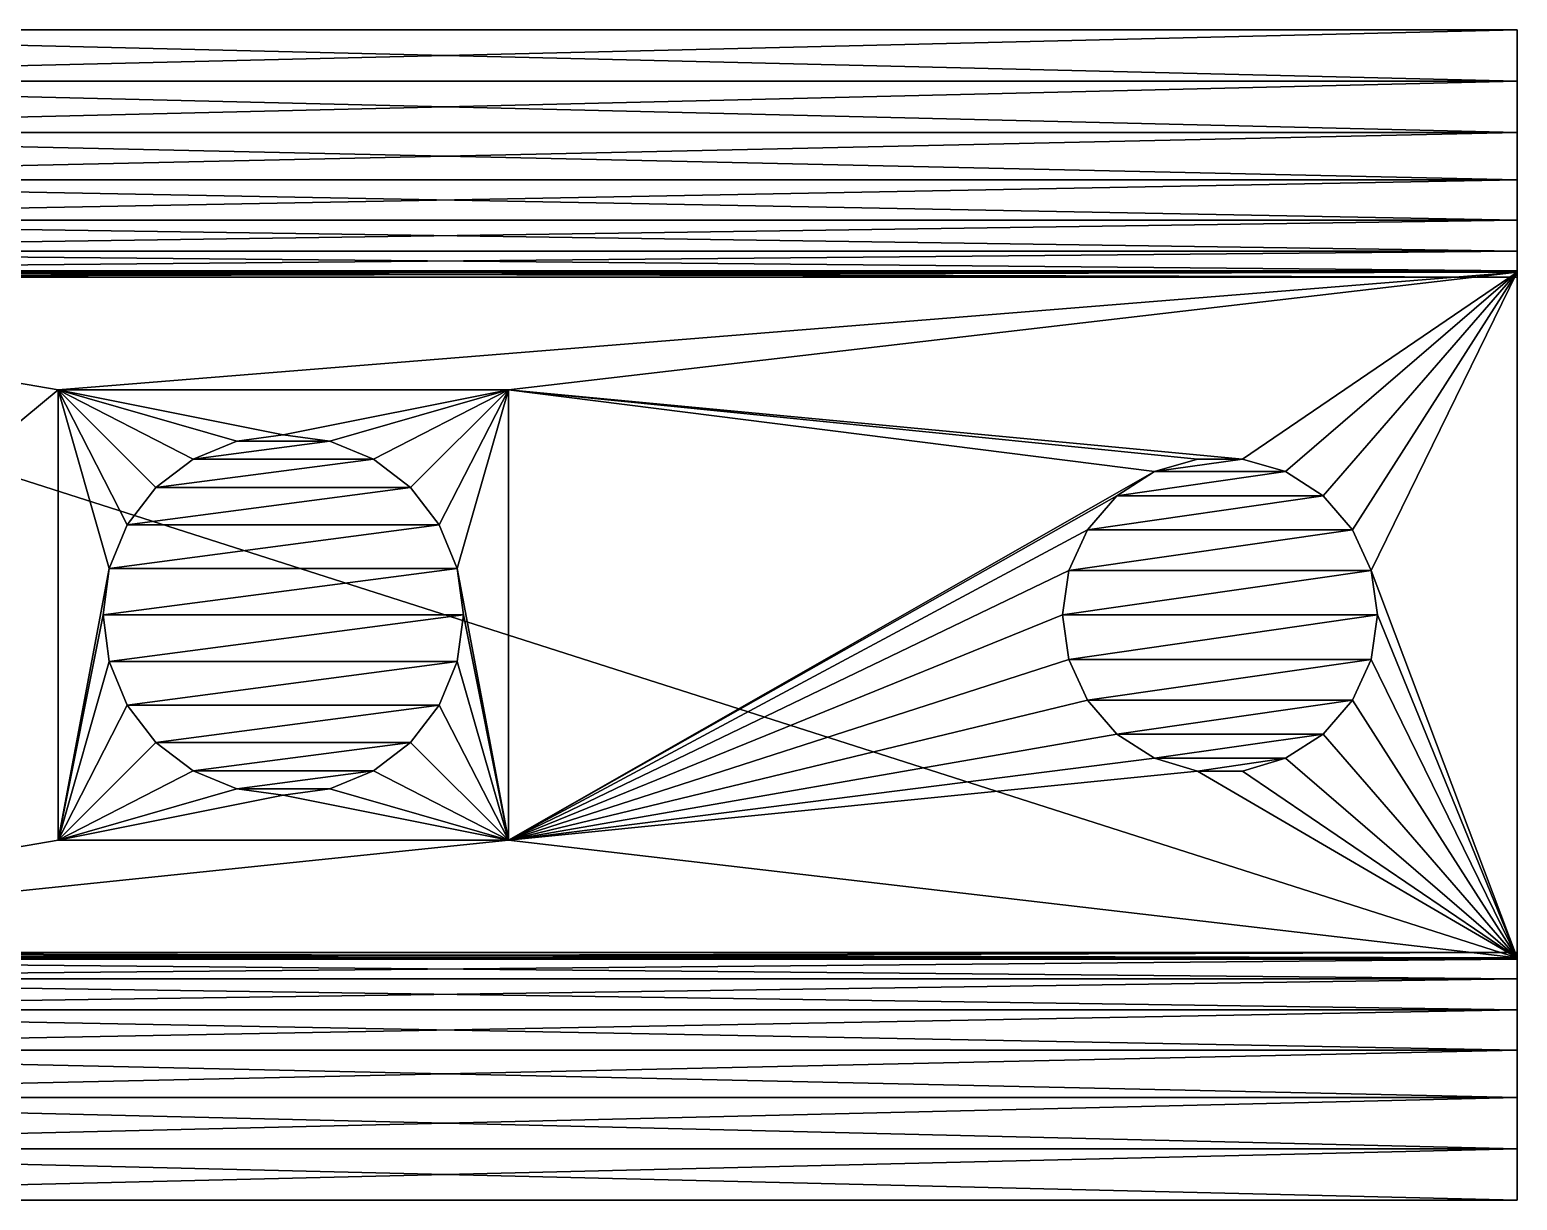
# Model space of a CAD drawing. Extents: x -237 to 78, y -138 to -8.
# Drawn here: x -87.5 to 77.6, y -138 to -8 of the extents above; entities that cross this region are included whole.
import ezdxf

# ---------------------------------------------------------------- set-up
doc = ezdxf.new("R2010")
doc.units = 0
doc.layers.get('0').update_dxf_attribs({"color": 214, "linetype": 'CONTINUOUS'})

msp = doc.modelspace()

# ---------------------------------------------------------------- meshes
at = {"color": 76}
mesh = msp.add_polyface(dxfattribs=at)
corners = [(-172.39, -7.95, 357.87), (-160.39, -7.95, 357.87), (-172.39, -7.95, 240.71), (-160.39, -7.95, 357.87), (-160.39, -7.95, 337.35), (-172.39, -7.95, 240.71), (-160.39, -7.95, 261.23), (-160.39, -7.95, 240.71), (-172.39, -7.95, 240.71), (-160.39, -7.95, 261.23), (-172.39, -7.95, 240.71), (-160.39, -7.95, 337.35), (-160.39, -7.95, 261.23), (-160.39, -7.95, 337.35), (77.61, -7.95, 337.35), (-160.39, -7.95, 261.23), (77.61, -7.95, 337.35), (77.61, -7.95, 261.23)]
mesh.append_faces([[corners[k] for k in face] for face in [(0, 1, 2, 0), (3, 4, 5, 3), (6, 7, 8, 6), (9, 10, 11, 9), (12, 13, 14, 12), (15, 16, 17, 15)]], dxfattribs={"vtx3": -1, "color": 76})
mesh = msp.add_polyface(dxfattribs=at)
corners = [(-160.39, -29.12, 254.94), (77.61, -32.56, 250.33), (-160.39, -32.56, 250.33), (77.61, -32.56, 250.33), (77.61, -34.72, 244.99), (-160.39, -32.56, 250.33), (-160.39, -32.56, 250.33), (77.61, -34.72, 244.99), (-160.39, -34.72, 244.99), (77.61, -34.72, 244.99), (77.61, -35.45, 239.29), (-160.39, -34.72, 244.99), (-160.39, -34.72, 244.99), (77.61, -35.45, 239.29), (-160.39, -35.45, 239.29), (77.61, -32.56, 250.33), (-160.39, -29.12, 254.94), (77.61, -29.12, 254.94), (-160.39, -29.12, 254.94), (-160.39, -24.62, 258.53), (77.61, -29.12, 254.94), (77.61, -29.12, 254.94), (-160.39, -24.62, 258.53), (77.61, -24.62, 258.53), (-160.39, -24.62, 258.53), (-160.39, -19.36, 260.86), (77.61, -24.62, 258.53), (77.61, -24.62, 258.53), (-160.39, -19.36, 260.86), (77.61, -19.36, 260.86), (-160.39, -19.36, 260.86), (-160.39, -13.68, 261.78), (77.61, -19.36, 260.86), (77.61, -19.36, 260.86), (-160.39, -13.68, 261.78), (77.61, -13.68, 261.78), (-160.39, -13.68, 261.78), (-160.39, -7.95, 261.23), (77.61, -13.68, 261.78), (77.61, -13.68, 261.78), (-160.39, -7.95, 261.23), (77.61, -7.95, 261.23)]
mesh.append_faces([[corners[k] for k in face] for face in [(0, 1, 2, 0), (3, 4, 5, 3), (6, 7, 8, 6), (9, 10, 11, 9), (12, 13, 14, 12), (15, 16, 17, 15), (18, 19, 20, 18), (21, 22, 23, 21), (24, 25, 26, 24), (27, 28, 29, 27), (30, 31, 32, 30), (33, 34, 35, 33), (36, 37, 38, 36), (39, 40, 41, 39)]], dxfattribs={"vtx3": -1, "color": 76})
at = {"color": 231}
mesh = msp.add_polyface(dxfattribs=at)
corners = [(-160.39, -24.62, 340.05), (77.61, -19.36, 337.72), (-160.39, -19.36, 337.72), (77.61, -19.36, 337.72), (77.61, -13.68, 336.8), (-160.39, -19.36, 337.72), (-160.39, -19.36, 337.72), (77.61, -13.68, 336.8), (-160.39, -13.68, 336.8), (77.61, -13.68, 336.8), (77.61, -7.95, 337.35), (-160.39, -13.68, 336.8), (-160.39, -13.68, 336.8), (77.61, -7.95, 337.35), (-160.39, -7.95, 337.35), (77.61, -19.36, 337.72), (-160.39, -24.62, 340.05), (77.61, -24.62, 340.05), (-160.39, -24.62, 340.05), (-160.39, -29.12, 343.64), (77.61, -24.62, 340.05), (77.61, -24.62, 340.05), (-160.39, -29.12, 343.64), (77.61, -29.12, 343.64), (-160.39, -29.12, 343.64), (-160.39, -32.56, 348.25), (77.61, -29.12, 343.64), (77.61, -29.12, 343.64), (-160.39, -32.56, 348.25), (77.61, -32.56, 348.25), (-160.39, -32.56, 348.25), (-160.39, -34.72, 353.58), (77.61, -32.56, 348.25), (77.61, -32.56, 348.25), (-160.39, -34.72, 353.58), (77.61, -34.72, 353.58), (-160.39, -34.72, 353.58), (-160.39, -35.45, 359.29), (77.61, -34.72, 353.58), (77.61, -34.72, 353.58), (-160.39, -35.45, 359.29), (77.61, -35.45, 359.29)]
mesh.append_faces([[corners[k] for k in face] for face in [(0, 1, 2, 0), (3, 4, 5, 3), (6, 7, 8, 6), (9, 10, 11, 9), (12, 13, 14, 12), (15, 16, 17, 15), (18, 19, 20, 18), (21, 22, 23, 21), (24, 25, 26, 24), (27, 28, 29, 27), (30, 31, 32, 30), (33, 34, 35, 33), (36, 37, 38, 36), (39, 40, 41, 39)]], dxfattribs={"vtx3": -1, "color": 231})
mesh = msp.add_polyface(dxfattribs=at)
corners = [(77.61, -132.23, 261.78), (77.61, -137.95, 337.35), (77.61, -137.95, 261.23), (77.61, -137.95, 337.35), (77.61, -132.23, 261.78), (77.61, -132.23, 336.8), (77.61, -132.23, 261.78), (77.61, -13.68, 261.78), (77.61, -132.23, 336.8), (77.61, -132.23, 336.8), (77.61, -13.68, 261.78), (77.61, -13.68, 336.8), (77.61, -13.68, 261.78), (77.61, -7.95, 261.23), (77.61, -13.68, 336.8), (77.61, -13.68, 336.8), (77.61, -7.95, 261.23), (77.61, -7.95, 337.35), (77.61, -32.56, 250.33), (77.61, -111.19, 244.99), (77.61, -34.72, 244.99), (77.61, -111.19, 244.99), (77.61, -110.45, 239.29), (77.61, -34.72, 244.99), (77.61, -34.72, 244.99), (77.61, -110.45, 239.29), (77.61, -35.45, 239.29), (77.61, -110.45, 239.29), (77.61, -111.02, 234.29), (77.61, -35.45, 239.29), (77.61, -35.45, 239.29), (77.61, -111.02, 234.29), (77.61, -34.89, 234.29), (77.61, -111.19, 244.99), (77.61, -32.56, 250.33), (77.61, -113.35, 250.33), (77.61, -32.56, 250.33), (77.61, -29.12, 254.94), (77.61, -113.35, 250.33), (77.61, -113.35, 250.33), (77.61, -29.12, 254.94), (77.61, -116.79, 254.94), (77.61, -29.12, 254.94), (77.61, -24.62, 258.53), (77.61, -116.79, 254.94), (77.61, -116.79, 254.94), (77.61, -24.62, 258.53), (77.61, -121.29, 258.53), (77.61, -24.62, 258.53), (77.61, -19.36, 260.86), (77.61, -121.29, 258.53), (77.61, -121.29, 258.53), (77.61, -19.36, 260.86), (77.61, -126.55, 260.86), (77.61, -19.36, 260.86), (77.61, -13.68, 261.78), (77.61, -126.55, 260.86), (77.61, -126.55, 260.86), (77.61, -13.68, 261.78), (77.61, -132.23, 261.78), (77.61, -29.12, 343.64), (77.61, -121.29, 340.05), (77.61, -24.62, 340.05), (77.61, -121.29, 340.05), (77.61, -126.55, 337.72), (77.61, -24.62, 340.05), (77.61, -24.62, 340.05), (77.61, -126.55, 337.72), (77.61, -19.36, 337.72), (77.61, -126.55, 337.72), (77.61, -132.23, 336.8), (77.61, -19.36, 337.72), (77.61, -19.36, 337.72), (77.61, -132.23, 336.8), (77.61, -13.68, 336.8), (77.61, -121.29, 340.05), (77.61, -29.12, 343.64), (77.61, -116.79, 343.64), (77.61, -29.12, 343.64), (77.61, -32.56, 348.25), (77.61, -116.79, 343.64), (77.61, -116.79, 343.64), (77.61, -32.56, 348.25), (77.61, -113.35, 348.25), (77.61, -32.56, 348.25), (77.61, -34.72, 353.58), (77.61, -113.35, 348.25), (77.61, -113.35, 348.25), (77.61, -34.72, 353.58), (77.61, -111.19, 353.58), (77.61, -34.72, 353.58), (77.61, -35.45, 359.29), (77.61, -111.19, 353.58), (77.61, -111.19, 353.58), (77.61, -35.45, 359.29), (77.61, -110.45, 359.29), (77.61, -35.45, 359.29), (77.61, -34.89, 364.29), (77.61, -110.45, 359.29), (77.61, -110.45, 359.29), (77.61, -34.89, 364.29), (77.61, -111.02, 364.29)]
mesh.append_faces([[corners[k] for k in face] for face in [(0, 1, 2, 0), (3, 4, 5, 3), (6, 7, 8, 6), (9, 10, 11, 9), (12, 13, 14, 12), (15, 16, 17, 15), (18, 19, 20, 18), (21, 22, 23, 21), (24, 25, 26, 24), (27, 28, 29, 27), (30, 31, 32, 30), (33, 34, 35, 33), (36, 37, 38, 36), (39, 40, 41, 39), (42, 43, 44, 42), (45, 46, 47, 45), (48, 49, 50, 48), (51, 52, 53, 51), (54, 55, 56, 54), (57, 58, 59, 57), (60, 61, 62, 60), (63, 64, 65, 63), (66, 67, 68, 66), (69, 70, 71, 69), (72, 73, 74, 72), (75, 76, 77, 75), (78, 79, 80, 78), (81, 82, 83, 81), (84, 85, 86, 84), (87, 88, 89, 87), (90, 91, 92, 90), (93, 94, 95, 93), (96, 97, 98, 96), (99, 100, 101, 99)]], dxfattribs={"vtx3": -1, "color": 231})
at = {"color": 76}
mesh = msp.add_polyface(dxfattribs=at)
corners = [(-172.39, -131.53, 364.29), (-160.39, -131.53, 364.29), (-172.39, -14.38, 364.29), (-160.39, -131.53, 364.29), (-160.39, -111.02, 364.29), (-172.39, -14.38, 364.29), (-160.39, -34.89, 364.29), (-160.39, -14.38, 364.29), (-172.39, -14.38, 364.29), (-160.39, -34.89, 364.29), (-172.39, -14.38, 364.29), (-160.39, -111.02, 364.29), (-160.39, -34.89, 364.29), (-160.39, -111.02, 364.29), (77.61, -111.02, 364.29), (-160.39, -34.89, 364.29), (77.61, -111.02, 364.29), (77.61, -34.89, 364.29)]
mesh.append_faces([[corners[k] for k in face] for face in [(0, 1, 2, 0), (3, 4, 5, 3), (6, 7, 8, 6), (9, 10, 11, 9), (12, 13, 14, 12), (15, 16, 17, 15)]], dxfattribs={"vtx3": -1, "color": 76})
at = {"color": 191}
mesh = msp.add_polyface(dxfattribs=at)
corners = [(-34.39, -47.95, 234.29), (-84.39, -47.95, 234.29), (77.61, -34.89, 234.29), (-34.39, -47.95, 234.29), (77.61, -34.89, 234.29), (47.1, -55.63, 234.29), (-34.39, -47.95, 234.29), (47.1, -55.63, 234.29), (42.12, -55.63, 234.29), (-34.39, -47.95, 234.29), (42.12, -55.63, 234.29), (37.34, -57.03, 234.29), (-34.39, -47.95, 234.29), (37.34, -57.03, 234.29), (-34.39, -97.95, 234.29), (-160.39, -111.02, 234.29), (-160.39, -34.89, 234.29), (-84.39, -47.95, 234.29), (-160.39, -111.02, 234.29), (-84.39, -47.95, 234.29), (-84.39, -97.95, 234.29), (-160.39, -111.02, 234.29), (-84.39, -97.95, 234.29), (-34.39, -97.95, 234.29), (-160.39, -111.02, 234.29), (-34.39, -97.95, 234.29), (77.61, -111.02, 234.29), (77.61, -34.89, 234.29), (77.61, -111.02, 234.29), (61.4, -68.02, 234.29), (77.61, -34.89, 234.29), (61.4, -68.02, 234.29), (59.33, -63.49, 234.29), (77.61, -34.89, 234.29), (59.33, -63.49, 234.29), (56.07, -59.73, 234.29), (77.61, -34.89, 234.29), (56.07, -59.73, 234.29), (51.88, -57.03, 234.29), (77.61, -34.89, 234.29), (51.88, -57.03, 234.29), (47.1, -55.63, 234.29), (-172.39, -14.38, 234.29), (-160.39, -14.38, 234.29), (-160.39, -34.89, 234.29), (-172.39, -14.38, 234.29), (-160.39, -34.89, 234.29), (-160.39, -111.02, 234.29), (-172.39, -14.38, 234.29), (-160.39, -111.02, 234.29), (-160.39, -131.53, 234.29), (-172.39, -14.38, 234.29), (-160.39, -131.53, 234.29), (-172.39, -131.53, 234.29), (77.61, -111.02, 234.29), (-34.39, -97.95, 234.29), (42.12, -90.28, 234.29), (77.61, -111.02, 234.29), (42.12, -90.28, 234.29), (47.1, -90.28, 234.29), (77.61, -111.02, 234.29), (47.1, -90.28, 234.29), (51.88, -88.87, 234.29), (77.61, -111.02, 234.29), (51.88, -88.87, 234.29), (56.07, -86.18, 234.29), (77.61, -111.02, 234.29), (56.07, -86.18, 234.29), (59.33, -82.41, 234.29), (77.61, -111.02, 234.29), (59.33, -82.41, 234.29), (61.4, -77.88, 234.29), (77.61, -111.02, 234.29), (61.4, -77.88, 234.29), (62.11, -72.95, 234.29), (77.61, -111.02, 234.29), (62.11, -72.95, 234.29), (61.4, -68.02, 234.29), (-34.39, -97.95, 234.29), (37.34, -57.03, 234.29), (33.15, -59.73, 234.29), (-34.39, -97.95, 234.29), (33.15, -59.73, 234.29), (29.89, -63.49, 234.29), (-34.39, -97.95, 234.29), (29.89, -63.49, 234.29), (27.82, -68.02, 234.29), (-34.39, -97.95, 234.29), (27.82, -68.02, 234.29), (27.11, -72.95, 234.29), (-34.39, -97.95, 234.29), (27.11, -72.95, 234.29), (27.82, -77.88, 234.29), (-34.39, -97.95, 234.29), (27.82, -77.88, 234.29), (29.89, -82.41, 234.29), (-34.39, -97.95, 234.29), (29.89, -82.41, 234.29), (33.15, -86.18, 234.29), (-34.39, -97.95, 234.29), (33.15, -86.18, 234.29), (37.34, -88.87, 234.29), (-34.39, -97.95, 234.29), (37.34, -88.87, 234.29), (42.12, -90.28, 234.29), (77.61, -34.89, 234.29), (-84.39, -47.95, 234.29), (-160.39, -34.89, 234.29)]
mesh.append_faces([[corners[k] for k in face] for face in [(0, 1, 2, 0), (3, 4, 5, 3), (6, 7, 8, 6), (9, 10, 11, 9), (12, 13, 14, 12), (15, 16, 17, 15), (18, 19, 20, 18), (21, 22, 23, 21), (24, 25, 26, 24), (27, 28, 29, 27), (30, 31, 32, 30), (33, 34, 35, 33), (36, 37, 38, 36), (39, 40, 41, 39), (42, 43, 44, 42), (45, 46, 47, 45), (48, 49, 50, 48), (51, 52, 53, 51), (54, 55, 56, 54), (57, 58, 59, 57), (60, 61, 62, 60), (63, 64, 65, 63), (66, 67, 68, 66), (69, 70, 71, 69), (72, 73, 74, 72), (75, 76, 77, 75), (78, 79, 80, 78), (81, 82, 83, 81), (84, 85, 86, 84), (87, 88, 89, 87), (90, 91, 92, 90), (93, 94, 95, 93), (96, 97, 98, 96), (99, 100, 101, 99), (102, 103, 104, 102), (105, 106, 107, 105)]], dxfattribs={"vtx3": -1, "color": 191})
at = {"color": 231}
mesh = msp.add_polyface(dxfattribs=at)
corners = [(77.61, -35.45, 239.29), (77.61, -34.89, 234.29), (-160.39, -35.45, 239.29), (77.61, -34.89, 234.29), (-160.39, -34.89, 234.29), (-160.39, -35.45, 239.29)]
mesh.append_faces([[corners[k] for k in face] for face in [(0, 1, 2, 0), (3, 4, 5, 3)]], dxfattribs={"vtx3": -1, "color": 231})
mesh = msp.add_polyface(dxfattribs=at)
corners = [(77.61, -34.89, 364.29), (77.61, -35.45, 359.29), (-160.39, -34.89, 364.29), (77.61, -35.45, 359.29), (-160.39, -35.45, 359.29), (-160.39, -34.89, 364.29)]
mesh.append_faces([[corners[k] for k in face] for face in [(0, 1, 2, 0), (3, 4, 5, 3)]], dxfattribs={"vtx3": -1, "color": 231})
at = {"color": 76}
mesh = msp.add_polyface(dxfattribs=at)
corners = [(-34.39, -47.95, 234.29), (-34.39, -47.95, 209.29), (-84.39, -47.95, 234.29), (-34.39, -47.95, 209.29), (-84.39, -47.95, 209.29), (-84.39, -47.95, 234.29)]
mesh.append_faces([[corners[k] for k in face] for face in [(0, 1, 2, 0), (3, 4, 5, 3)]], dxfattribs={"vtx3": -1, "color": 76})
at = {"color": 36}
mesh = msp.add_polyface(dxfattribs=at)
corners = [(-84.39, -47.95, 209.29), (-34.39, -47.95, 209.29), (-59.39, -52.95, 209.29), (-84.39, -47.95, 209.29), (-59.39, -52.95, 209.29), (-64.56, -53.63, 209.29), (-84.39, -47.95, 209.29), (-64.56, -53.63, 209.29), (-69.39, -55.63, 209.29), (-84.39, -47.95, 209.29), (-69.39, -55.63, 209.29), (-73.53, -58.81, 209.29), (-84.39, -47.95, 209.29), (-73.53, -58.81, 209.29), (-76.71, -62.95, 209.29), (-84.39, -47.95, 209.29), (-76.71, -62.95, 209.29), (-78.71, -67.78, 209.29), (-84.39, -47.95, 209.29), (-78.71, -67.78, 209.29), (-84.39, -97.95, 209.29), (-84.39, -97.95, 209.29), (-78.71, -67.78, 209.29), (-79.39, -72.95, 209.29), (-84.39, -97.95, 209.29), (-79.39, -72.95, 209.29), (-78.71, -78.13, 209.29), (-84.39, -97.95, 209.29), (-78.71, -78.13, 209.29), (-76.71, -82.95, 209.29), (-84.39, -97.95, 209.29), (-76.71, -82.95, 209.29), (-73.53, -87.1, 209.29), (-84.39, -97.95, 209.29), (-73.53, -87.1, 209.29), (-69.39, -90.27, 209.29), (-84.39, -97.95, 209.29), (-69.39, -90.27, 209.29), (-64.56, -92.27, 209.29), (-84.39, -97.95, 209.29), (-64.56, -92.27, 209.29), (-59.39, -92.95, 209.29), (-84.39, -97.95, 209.29), (-59.39, -92.95, 209.29), (-34.39, -97.95, 209.29), (-34.39, -97.95, 209.29), (-59.39, -92.95, 209.29), (-54.21, -92.27, 209.29), (-34.39, -97.95, 209.29), (-54.21, -92.27, 209.29), (-49.39, -90.27, 209.29), (-34.39, -97.95, 209.29), (-49.39, -90.27, 209.29), (-45.25, -87.1, 209.29), (-34.39, -97.95, 209.29), (-45.25, -87.1, 209.29), (-42.07, -82.95, 209.29), (-34.39, -97.95, 209.29), (-42.07, -82.95, 209.29), (-40.07, -78.13, 209.29), (-34.39, -97.95, 209.29), (-40.07, -78.13, 209.29), (-39.39, -72.95, 209.29), (-34.39, -97.95, 209.29), (-39.39, -72.95, 209.29), (-40.07, -67.78, 209.29), (-34.39, -47.95, 209.29), (-34.39, -97.95, 209.29), (-40.07, -67.78, 209.29), (-34.39, -47.95, 209.29), (-40.07, -67.78, 209.29), (-42.07, -62.95, 209.29), (-34.39, -47.95, 209.29), (-42.07, -62.95, 209.29), (-45.25, -58.81, 209.29), (-34.39, -47.95, 209.29), (-45.25, -58.81, 209.29), (-49.39, -55.63, 209.29), (-34.39, -47.95, 209.29), (-49.39, -55.63, 209.29), (-54.21, -53.63, 209.29), (-34.39, -47.95, 209.29), (-54.21, -53.63, 209.29), (-59.39, -52.95, 209.29)]
mesh.append_faces([[corners[k] for k in face] for face in [(0, 1, 2, 0), (3, 4, 5, 3), (6, 7, 8, 6), (9, 10, 11, 9), (12, 13, 14, 12), (15, 16, 17, 15), (18, 19, 20, 18), (21, 22, 23, 21), (24, 25, 26, 24), (27, 28, 29, 27), (30, 31, 32, 30), (33, 34, 35, 33), (36, 37, 38, 36), (39, 40, 41, 39), (42, 43, 44, 42), (45, 46, 47, 45), (48, 49, 50, 48), (51, 52, 53, 51), (54, 55, 56, 54), (57, 58, 59, 57), (60, 61, 62, 60), (63, 64, 65, 63), (66, 67, 68, 66), (69, 70, 71, 69), (72, 73, 74, 72), (75, 76, 77, 75), (78, 79, 80, 78), (81, 82, 83, 81)]], dxfattribs={"vtx3": -1, "color": 36})
mesh = msp.add_polyface(dxfattribs=at)
corners = [(-84.39, -47.95, 234.29), (-84.39, -47.95, 209.29), (-84.39, -97.95, 234.29), (-84.39, -47.95, 209.29), (-84.39, -97.95, 209.29), (-84.39, -97.95, 234.29)]
mesh.append_faces([[corners[k] for k in face] for face in [(0, 1, 2, 0), (3, 4, 5, 3)]], dxfattribs={"vtx3": -1, "color": 36})
at = {"color": 231}
mesh = msp.add_polyface(dxfattribs=at)
corners = [(-34.39, -97.95, 234.29), (-34.39, -97.95, 209.29), (-34.39, -47.95, 234.29), (-34.39, -97.95, 209.29), (-34.39, -47.95, 209.29), (-34.39, -47.95, 234.29)]
mesh.append_faces([[corners[k] for k in face] for face in [(0, 1, 2, 0), (3, 4, 5, 3)]], dxfattribs={"vtx3": -1, "color": 231})
at = {"color": 76}
mesh = msp.add_polyface(dxfattribs=at)
corners = [(-64.56, -53.63, 193.29), (-54.21, -53.63, 193.29), (-69.39, -55.63, 193.29), (-54.21, -53.63, 193.29), (-49.39, -55.63, 193.29), (-69.39, -55.63, 193.29), (-69.39, -55.63, 193.29), (-49.39, -55.63, 193.29), (-73.53, -58.81, 193.29), (-49.39, -55.63, 193.29), (-45.25, -58.81, 193.29), (-73.53, -58.81, 193.29), (-73.53, -58.81, 193.29), (-45.25, -58.81, 193.29), (-76.71, -62.95, 193.29), (-45.25, -58.81, 193.29), (-42.07, -62.95, 193.29), (-76.71, -62.95, 193.29), (-76.71, -62.95, 193.29), (-42.07, -62.95, 193.29), (-78.71, -67.78, 193.29), (-42.07, -62.95, 193.29), (-40.07, -67.78, 193.29), (-78.71, -67.78, 193.29), (-78.71, -67.78, 193.29), (-40.07, -67.78, 193.29), (-79.39, -72.95, 193.29), (-40.07, -67.78, 193.29), (-39.39, -72.95, 193.29), (-79.39, -72.95, 193.29), (-79.39, -72.95, 193.29), (-39.39, -72.95, 193.29), (-78.71, -78.13, 193.29), (-39.39, -72.95, 193.29), (-40.07, -78.13, 193.29), (-78.71, -78.13, 193.29), (-78.71, -78.13, 193.29), (-40.07, -78.13, 193.29), (-76.71, -82.95, 193.29), (-40.07, -78.13, 193.29), (-42.07, -82.95, 193.29), (-76.71, -82.95, 193.29), (-76.71, -82.95, 193.29), (-42.07, -82.95, 193.29), (-73.53, -87.1, 193.29), (-42.07, -82.95, 193.29), (-45.25, -87.1, 193.29), (-73.53, -87.1, 193.29), (-73.53, -87.1, 193.29), (-45.25, -87.1, 193.29), (-69.39, -90.27, 193.29), (-45.25, -87.1, 193.29), (-49.39, -90.27, 193.29), (-69.39, -90.27, 193.29), (-69.39, -90.27, 193.29), (-49.39, -90.27, 193.29), (-64.56, -92.27, 193.29), (-49.39, -90.27, 193.29), (-54.21, -92.27, 193.29), (-64.56, -92.27, 193.29), (-64.56, -92.27, 193.29), (-54.21, -92.27, 193.29), (-59.39, -92.95, 193.29), (-54.21, -53.63, 193.29), (-64.56, -53.63, 193.29), (-59.39, -52.95, 193.29)]
mesh.append_faces([[corners[k] for k in face] for face in [(0, 1, 2, 0), (3, 4, 5, 3), (6, 7, 8, 6), (9, 10, 11, 9), (12, 13, 14, 12), (15, 16, 17, 15), (18, 19, 20, 18), (21, 22, 23, 21), (24, 25, 26, 24), (27, 28, 29, 27), (30, 31, 32, 30), (33, 34, 35, 33), (36, 37, 38, 36), (39, 40, 41, 39), (42, 43, 44, 42), (45, 46, 47, 45), (48, 49, 50, 48), (51, 52, 53, 51), (54, 55, 56, 54), (57, 58, 59, 57), (60, 61, 62, 60), (63, 64, 65, 63)]], dxfattribs={"vtx3": -1, "color": 76})
mesh = msp.add_polyface(dxfattribs=at)
corners = [(-79.39, -72.95, 193.29), (-79.39, -72.95, 209.29), (-78.71, -67.78, 193.29), (-79.39, -72.95, 209.29), (-78.71, -67.78, 209.29), (-78.71, -67.78, 193.29), (-78.71, -67.78, 193.29), (-78.71, -67.78, 209.29), (-76.71, -62.95, 193.29), (-78.71, -67.78, 209.29), (-76.71, -62.95, 209.29), (-76.71, -62.95, 193.29), (-76.71, -62.95, 193.29), (-76.71, -62.95, 209.29), (-73.53, -58.81, 193.29), (-76.71, -62.95, 209.29), (-73.53, -58.81, 209.29), (-73.53, -58.81, 193.29), (-73.53, -58.81, 193.29), (-73.53, -58.81, 209.29), (-69.39, -55.63, 193.29), (-73.53, -58.81, 209.29), (-69.39, -55.63, 209.29), (-69.39, -55.63, 193.29), (-69.39, -55.63, 193.29), (-69.39, -55.63, 209.29), (-64.56, -53.63, 193.29), (-69.39, -55.63, 209.29), (-64.56, -53.63, 209.29), (-64.56, -53.63, 193.29), (-64.56, -53.63, 193.29), (-64.56, -53.63, 209.29), (-59.39, -52.95, 193.29), (-64.56, -53.63, 209.29), (-59.39, -52.95, 209.29), (-59.39, -52.95, 193.29), (-59.39, -52.95, 193.29), (-59.39, -52.95, 209.29), (-54.21, -53.63, 193.29), (-59.39, -52.95, 209.29), (-54.21, -53.63, 209.29), (-54.21, -53.63, 193.29), (-54.21, -53.63, 193.29), (-54.21, -53.63, 209.29), (-49.39, -55.63, 193.29), (-54.21, -53.63, 209.29), (-49.39, -55.63, 209.29), (-49.39, -55.63, 193.29), (-49.39, -55.63, 193.29), (-49.39, -55.63, 209.29), (-45.25, -58.81, 193.29), (-49.39, -55.63, 209.29), (-45.25, -58.81, 209.29), (-45.25, -58.81, 193.29), (-45.25, -58.81, 193.29), (-45.25, -58.81, 209.29), (-42.07, -62.95, 193.29), (-45.25, -58.81, 209.29), (-42.07, -62.95, 209.29), (-42.07, -62.95, 193.29), (-42.07, -62.95, 193.29), (-42.07, -62.95, 209.29), (-40.07, -67.78, 193.29), (-42.07, -62.95, 209.29), (-40.07, -67.78, 209.29), (-40.07, -67.78, 193.29), (-40.07, -67.78, 193.29), (-40.07, -67.78, 209.29), (-39.39, -72.95, 193.29), (-40.07, -67.78, 209.29), (-39.39, -72.95, 209.29), (-39.39, -72.95, 193.29)]
mesh.append_faces([[corners[k] for k in face] for face in [(0, 1, 2, 0), (3, 4, 5, 3), (6, 7, 8, 6), (9, 10, 11, 9), (12, 13, 14, 12), (15, 16, 17, 15), (18, 19, 20, 18), (21, 22, 23, 21), (24, 25, 26, 24), (27, 28, 29, 27), (30, 31, 32, 30), (33, 34, 35, 33), (36, 37, 38, 36), (39, 40, 41, 39), (42, 43, 44, 42), (45, 46, 47, 45), (48, 49, 50, 48), (51, 52, 53, 51), (54, 55, 56, 54), (57, 58, 59, 57), (60, 61, 62, 60), (63, 64, 65, 63), (66, 67, 68, 66), (69, 70, 71, 69)]], dxfattribs={"vtx3": -1, "color": 76})
at = {"color": 36}
mesh = msp.add_polyface(dxfattribs=at)
corners = [(27.11, -72.95, 220.29), (27.11, -72.95, 234.29), (27.82, -68.02, 220.29), (27.11, -72.95, 234.29), (27.82, -68.02, 234.29), (27.82, -68.02, 220.29), (27.82, -68.02, 220.29), (27.82, -68.02, 234.29), (29.89, -63.49, 220.29), (27.82, -68.02, 234.29), (29.89, -63.49, 234.29), (29.89, -63.49, 220.29), (29.89, -63.49, 220.29), (29.89, -63.49, 234.29), (33.15, -59.73, 220.29), (29.89, -63.49, 234.29), (33.15, -59.73, 234.29), (33.15, -59.73, 220.29), (33.15, -59.73, 220.29), (33.15, -59.73, 234.29), (37.34, -57.03, 220.29), (33.15, -59.73, 234.29), (37.34, -57.03, 234.29), (37.34, -57.03, 220.29), (37.34, -57.03, 220.29), (37.34, -57.03, 234.29), (42.12, -55.63, 220.29), (37.34, -57.03, 234.29), (42.12, -55.63, 234.29), (42.12, -55.63, 220.29), (42.12, -55.63, 220.29), (42.12, -55.63, 234.29), (47.1, -55.63, 220.29), (42.12, -55.63, 234.29), (47.1, -55.63, 234.29), (47.1, -55.63, 220.29), (47.1, -55.63, 220.29), (47.1, -55.63, 234.29), (51.88, -57.03, 220.29), (47.1, -55.63, 234.29), (51.88, -57.03, 234.29), (51.88, -57.03, 220.29), (51.88, -57.03, 220.29), (51.88, -57.03, 234.29), (56.07, -59.73, 220.29), (51.88, -57.03, 234.29), (56.07, -59.73, 234.29), (56.07, -59.73, 220.29), (56.07, -59.73, 220.29), (56.07, -59.73, 234.29), (59.33, -63.49, 220.29), (56.07, -59.73, 234.29), (59.33, -63.49, 234.29), (59.33, -63.49, 220.29), (59.33, -63.49, 220.29), (59.33, -63.49, 234.29), (61.4, -68.02, 220.29), (59.33, -63.49, 234.29), (61.4, -68.02, 234.29), (61.4, -68.02, 220.29), (61.4, -68.02, 220.29), (61.4, -68.02, 234.29), (62.11, -72.95, 220.29), (61.4, -68.02, 234.29), (62.11, -72.95, 234.29), (62.11, -72.95, 220.29)]
mesh.append_faces([[corners[k] for k in face] for face in [(0, 1, 2, 0), (3, 4, 5, 3), (6, 7, 8, 6), (9, 10, 11, 9), (12, 13, 14, 12), (15, 16, 17, 15), (18, 19, 20, 18), (21, 22, 23, 21), (24, 25, 26, 24), (27, 28, 29, 27), (30, 31, 32, 30), (33, 34, 35, 33), (36, 37, 38, 36), (39, 40, 41, 39), (42, 43, 44, 42), (45, 46, 47, 45), (48, 49, 50, 48), (51, 52, 53, 51), (54, 55, 56, 54), (57, 58, 59, 57), (60, 61, 62, 60), (63, 64, 65, 63)]], dxfattribs={"vtx3": -1, "color": 36})
mesh = msp.add_polyface(dxfattribs=at)
corners = [(42.12, -55.63, 220.29), (47.1, -55.63, 220.29), (37.34, -57.03, 220.29), (47.1, -55.63, 220.29), (51.88, -57.03, 220.29), (37.34, -57.03, 220.29), (37.34, -57.03, 220.29), (51.88, -57.03, 220.29), (33.15, -59.73, 220.29), (51.88, -57.03, 220.29), (56.07, -59.73, 220.29), (33.15, -59.73, 220.29), (33.15, -59.73, 220.29), (56.07, -59.73, 220.29), (29.89, -63.49, 220.29), (56.07, -59.73, 220.29), (59.33, -63.49, 220.29), (29.89, -63.49, 220.29), (29.89, -63.49, 220.29), (59.33, -63.49, 220.29), (27.82, -68.02, 220.29), (59.33, -63.49, 220.29), (61.4, -68.02, 220.29), (27.82, -68.02, 220.29), (27.82, -68.02, 220.29), (61.4, -68.02, 220.29), (27.11, -72.95, 220.29), (61.4, -68.02, 220.29), (62.11, -72.95, 220.29), (27.11, -72.95, 220.29), (27.11, -72.95, 220.29), (62.11, -72.95, 220.29), (27.82, -77.88, 220.29), (62.11, -72.95, 220.29), (61.4, -77.88, 220.29), (27.82, -77.88, 220.29), (27.82, -77.88, 220.29), (61.4, -77.88, 220.29), (29.89, -82.41, 220.29), (61.4, -77.88, 220.29), (59.33, -82.41, 220.29), (29.89, -82.41, 220.29), (29.89, -82.41, 220.29), (59.33, -82.41, 220.29), (33.15, -86.18, 220.29), (59.33, -82.41, 220.29), (56.07, -86.18, 220.29), (33.15, -86.18, 220.29), (33.15, -86.18, 220.29), (56.07, -86.18, 220.29), (37.34, -88.87, 220.29), (56.07, -86.18, 220.29), (51.88, -88.87, 220.29), (37.34, -88.87, 220.29), (37.34, -88.87, 220.29), (51.88, -88.87, 220.29), (42.12, -90.28, 220.29), (51.88, -88.87, 220.29), (47.1, -90.28, 220.29), (42.12, -90.28, 220.29)]
mesh.append_faces([[corners[k] for k in face] for face in [(0, 1, 2, 0), (3, 4, 5, 3), (6, 7, 8, 6), (9, 10, 11, 9), (12, 13, 14, 12), (15, 16, 17, 15), (18, 19, 20, 18), (21, 22, 23, 21), (24, 25, 26, 24), (27, 28, 29, 27), (30, 31, 32, 30), (33, 34, 35, 33), (36, 37, 38, 36), (39, 40, 41, 39), (42, 43, 44, 42), (45, 46, 47, 45), (48, 49, 50, 48), (51, 52, 53, 51), (54, 55, 56, 54), (57, 58, 59, 57)]], dxfattribs={"vtx3": -1, "color": 36})
mesh = msp.add_polyface(dxfattribs=at)
corners = [(-39.39, -72.95, 193.29), (-39.39, -72.95, 209.29), (-40.07, -78.13, 193.29), (-39.39, -72.95, 209.29), (-40.07, -78.13, 209.29), (-40.07, -78.13, 193.29), (-40.07, -78.13, 193.29), (-40.07, -78.13, 209.29), (-42.07, -82.95, 193.29), (-40.07, -78.13, 209.29), (-42.07, -82.95, 209.29), (-42.07, -82.95, 193.29), (-42.07, -82.95, 193.29), (-42.07, -82.95, 209.29), (-45.25, -87.1, 193.29), (-42.07, -82.95, 209.29), (-45.25, -87.1, 209.29), (-45.25, -87.1, 193.29), (-45.25, -87.1, 193.29), (-45.25, -87.1, 209.29), (-49.39, -90.27, 193.29), (-45.25, -87.1, 209.29), (-49.39, -90.27, 209.29), (-49.39, -90.27, 193.29), (-49.39, -90.27, 193.29), (-49.39, -90.27, 209.29), (-54.21, -92.27, 193.29), (-49.39, -90.27, 209.29), (-54.21, -92.27, 209.29), (-54.21, -92.27, 193.29), (-54.21, -92.27, 193.29), (-54.21, -92.27, 209.29), (-59.39, -92.95, 193.29), (-54.21, -92.27, 209.29), (-59.39, -92.95, 209.29), (-59.39, -92.95, 193.29), (-59.39, -92.95, 193.29), (-59.39, -92.95, 209.29), (-64.56, -92.27, 193.29), (-59.39, -92.95, 209.29), (-64.56, -92.27, 209.29), (-64.56, -92.27, 193.29), (-64.56, -92.27, 193.29), (-64.56, -92.27, 209.29), (-69.39, -90.27, 193.29), (-64.56, -92.27, 209.29), (-69.39, -90.27, 209.29), (-69.39, -90.27, 193.29), (-69.39, -90.27, 193.29), (-69.39, -90.27, 209.29), (-73.53, -87.1, 193.29), (-69.39, -90.27, 209.29), (-73.53, -87.1, 209.29), (-73.53, -87.1, 193.29), (-73.53, -87.1, 193.29), (-73.53, -87.1, 209.29), (-76.71, -82.95, 193.29), (-73.53, -87.1, 209.29), (-76.71, -82.95, 209.29), (-76.71, -82.95, 193.29), (-76.71, -82.95, 193.29), (-76.71, -82.95, 209.29), (-78.71, -78.13, 193.29), (-76.71, -82.95, 209.29), (-78.71, -78.13, 209.29), (-78.71, -78.13, 193.29), (-78.71, -78.13, 193.29), (-78.71, -78.13, 209.29), (-79.39, -72.95, 193.29), (-78.71, -78.13, 209.29), (-79.39, -72.95, 209.29), (-79.39, -72.95, 193.29)]
mesh.append_faces([[corners[k] for k in face] for face in [(0, 1, 2, 0), (3, 4, 5, 3), (6, 7, 8, 6), (9, 10, 11, 9), (12, 13, 14, 12), (15, 16, 17, 15), (18, 19, 20, 18), (21, 22, 23, 21), (24, 25, 26, 24), (27, 28, 29, 27), (30, 31, 32, 30), (33, 34, 35, 33), (36, 37, 38, 36), (39, 40, 41, 39), (42, 43, 44, 42), (45, 46, 47, 45), (48, 49, 50, 48), (51, 52, 53, 51), (54, 55, 56, 54), (57, 58, 59, 57), (60, 61, 62, 60), (63, 64, 65, 63), (66, 67, 68, 66), (69, 70, 71, 69)]], dxfattribs={"vtx3": -1, "color": 36})
at = {"color": 191}
mesh = msp.add_polyface(dxfattribs=at)
corners = [(62.11, -72.95, 220.29), (62.11, -72.95, 234.29), (61.4, -77.88, 220.29), (62.11, -72.95, 234.29), (61.4, -77.88, 234.29), (61.4, -77.88, 220.29), (61.4, -77.88, 220.29), (61.4, -77.88, 234.29), (59.33, -82.41, 220.29), (61.4, -77.88, 234.29), (59.33, -82.41, 234.29), (59.33, -82.41, 220.29), (59.33, -82.41, 220.29), (59.33, -82.41, 234.29), (56.07, -86.18, 220.29), (59.33, -82.41, 234.29), (56.07, -86.18, 234.29), (56.07, -86.18, 220.29), (56.07, -86.18, 220.29), (56.07, -86.18, 234.29), (51.88, -88.87, 220.29), (56.07, -86.18, 234.29), (51.88, -88.87, 234.29), (51.88, -88.87, 220.29), (51.88, -88.87, 220.29), (51.88, -88.87, 234.29), (47.1, -90.28, 220.29), (51.88, -88.87, 234.29), (47.1, -90.28, 234.29), (47.1, -90.28, 220.29), (47.1, -90.28, 220.29), (47.1, -90.28, 234.29), (42.12, -90.28, 220.29), (47.1, -90.28, 234.29), (42.12, -90.28, 234.29), (42.12, -90.28, 220.29), (42.12, -90.28, 220.29), (42.12, -90.28, 234.29), (37.34, -88.87, 220.29), (42.12, -90.28, 234.29), (37.34, -88.87, 234.29), (37.34, -88.87, 220.29), (37.34, -88.87, 220.29), (37.34, -88.87, 234.29), (33.15, -86.18, 220.29), (37.34, -88.87, 234.29), (33.15, -86.18, 234.29), (33.15, -86.18, 220.29), (33.15, -86.18, 220.29), (33.15, -86.18, 234.29), (29.89, -82.41, 220.29), (33.15, -86.18, 234.29), (29.89, -82.41, 234.29), (29.89, -82.41, 220.29), (29.89, -82.41, 220.29), (29.89, -82.41, 234.29), (27.82, -77.88, 220.29), (29.89, -82.41, 234.29), (27.82, -77.88, 234.29), (27.82, -77.88, 220.29), (27.82, -77.88, 220.29), (27.82, -77.88, 234.29), (27.11, -72.95, 220.29), (27.82, -77.88, 234.29), (27.11, -72.95, 234.29), (27.11, -72.95, 220.29)]
mesh.append_faces([[corners[k] for k in face] for face in [(0, 1, 2, 0), (3, 4, 5, 3), (6, 7, 8, 6), (9, 10, 11, 9), (12, 13, 14, 12), (15, 16, 17, 15), (18, 19, 20, 18), (21, 22, 23, 21), (24, 25, 26, 24), (27, 28, 29, 27), (30, 31, 32, 30), (33, 34, 35, 33), (36, 37, 38, 36), (39, 40, 41, 39), (42, 43, 44, 42), (45, 46, 47, 45), (48, 49, 50, 48), (51, 52, 53, 51), (54, 55, 56, 54), (57, 58, 59, 57), (60, 61, 62, 60), (63, 64, 65, 63)]], dxfattribs={"vtx3": -1, "color": 191})
at = {"color": 231}
mesh = msp.add_polyface(dxfattribs=at)
corners = [(-84.39, -97.95, 234.29), (-84.39, -97.95, 209.29), (-34.39, -97.95, 234.29), (-84.39, -97.95, 209.29), (-34.39, -97.95, 209.29), (-34.39, -97.95, 234.29)]
mesh.append_faces([[corners[k] for k in face] for face in [(0, 1, 2, 0), (3, 4, 5, 3)]], dxfattribs={"vtx3": -1, "color": 231})
mesh = msp.add_polyface(dxfattribs=at)
corners = [(77.61, -110.45, 359.29), (77.61, -111.02, 364.29), (-160.39, -110.45, 359.29), (77.61, -111.02, 364.29), (-160.39, -111.02, 364.29), (-160.39, -110.45, 359.29)]
mesh.append_faces([[corners[k] for k in face] for face in [(0, 1, 2, 0), (3, 4, 5, 3)]], dxfattribs={"vtx3": -1, "color": 231})
mesh = msp.add_polyface(dxfattribs=at)
corners = [(-160.39, -116.79, 343.64), (77.61, -113.35, 348.25), (-160.39, -113.35, 348.25), (77.61, -113.35, 348.25), (77.61, -111.19, 353.58), (-160.39, -113.35, 348.25), (-160.39, -113.35, 348.25), (77.61, -111.19, 353.58), (-160.39, -111.19, 353.58), (77.61, -111.19, 353.58), (77.61, -110.45, 359.29), (-160.39, -111.19, 353.58), (-160.39, -111.19, 353.58), (77.61, -110.45, 359.29), (-160.39, -110.45, 359.29), (77.61, -113.35, 348.25), (-160.39, -116.79, 343.64), (77.61, -116.79, 343.64), (-160.39, -116.79, 343.64), (-160.39, -121.29, 340.05), (77.61, -116.79, 343.64), (77.61, -116.79, 343.64), (-160.39, -121.29, 340.05), (77.61, -121.29, 340.05), (-160.39, -121.29, 340.05), (-160.39, -126.55, 337.72), (77.61, -121.29, 340.05), (77.61, -121.29, 340.05), (-160.39, -126.55, 337.72), (77.61, -126.55, 337.72), (-160.39, -126.55, 337.72), (-160.39, -132.23, 336.8), (77.61, -126.55, 337.72), (77.61, -126.55, 337.72), (-160.39, -132.23, 336.8), (77.61, -132.23, 336.8), (-160.39, -132.23, 336.8), (-160.39, -137.95, 337.35), (77.61, -132.23, 336.8), (77.61, -132.23, 336.8), (-160.39, -137.95, 337.35), (77.61, -137.95, 337.35)]
mesh.append_faces([[corners[k] for k in face] for face in [(0, 1, 2, 0), (3, 4, 5, 3), (6, 7, 8, 6), (9, 10, 11, 9), (12, 13, 14, 12), (15, 16, 17, 15), (18, 19, 20, 18), (21, 22, 23, 21), (24, 25, 26, 24), (27, 28, 29, 27), (30, 31, 32, 30), (33, 34, 35, 33), (36, 37, 38, 36), (39, 40, 41, 39)]], dxfattribs={"vtx3": -1, "color": 231})
mesh = msp.add_polyface(dxfattribs=at)
corners = [(-160.39, -121.29, 258.53), (77.61, -126.55, 260.86), (-160.39, -126.55, 260.86), (77.61, -126.55, 260.86), (77.61, -132.23, 261.78), (-160.39, -126.55, 260.86), (-160.39, -126.55, 260.86), (77.61, -132.23, 261.78), (-160.39, -132.23, 261.78), (77.61, -132.23, 261.78), (77.61, -137.95, 261.23), (-160.39, -132.23, 261.78), (-160.39, -132.23, 261.78), (77.61, -137.95, 261.23), (-160.39, -137.95, 261.23), (77.61, -126.55, 260.86), (-160.39, -121.29, 258.53), (77.61, -121.29, 258.53), (-160.39, -121.29, 258.53), (-160.39, -116.79, 254.94), (77.61, -121.29, 258.53), (77.61, -121.29, 258.53), (-160.39, -116.79, 254.94), (77.61, -116.79, 254.94), (-160.39, -116.79, 254.94), (-160.39, -113.35, 250.33), (77.61, -116.79, 254.94), (77.61, -116.79, 254.94), (-160.39, -113.35, 250.33), (77.61, -113.35, 250.33), (-160.39, -113.35, 250.33), (-160.39, -111.19, 244.99), (77.61, -113.35, 250.33), (77.61, -113.35, 250.33), (-160.39, -111.19, 244.99), (77.61, -111.19, 244.99), (-160.39, -111.19, 244.99), (-160.39, -110.45, 239.29), (77.61, -111.19, 244.99), (77.61, -111.19, 244.99), (-160.39, -110.45, 239.29), (77.61, -110.45, 239.29)]
mesh.append_faces([[corners[k] for k in face] for face in [(0, 1, 2, 0), (3, 4, 5, 3), (6, 7, 8, 6), (9, 10, 11, 9), (12, 13, 14, 12), (15, 16, 17, 15), (18, 19, 20, 18), (21, 22, 23, 21), (24, 25, 26, 24), (27, 28, 29, 27), (30, 31, 32, 30), (33, 34, 35, 33), (36, 37, 38, 36), (39, 40, 41, 39)]], dxfattribs={"vtx3": -1, "color": 231})
at = {"color": 191}
mesh = msp.add_polyface(dxfattribs=at)
corners = [(77.61, -111.02, 234.29), (77.61, -110.45, 239.29), (-160.39, -111.02, 234.29), (77.61, -110.45, 239.29), (-160.39, -110.45, 239.29), (-160.39, -111.02, 234.29)]
mesh.append_faces([[corners[k] for k in face] for face in [(0, 1, 2, 0), (3, 4, 5, 3)]], dxfattribs={"vtx3": -1, "color": 191})
mesh = msp.add_polyface(dxfattribs=at)
corners = [(77.61, -137.95, 261.23), (77.61, -137.95, 337.35), (-160.39, -137.95, 261.23), (77.61, -137.95, 337.35), (-160.39, -137.95, 337.35), (-160.39, -137.95, 261.23), (-172.39, -137.95, 240.71), (-160.39, -137.95, 240.71), (-160.39, -137.95, 261.23), (-172.39, -137.95, 240.71), (-160.39, -137.95, 261.23), (-160.39, -137.95, 337.35), (-172.39, -137.95, 240.71), (-160.39, -137.95, 337.35), (-160.39, -137.95, 357.87), (-172.39, -137.95, 240.71), (-160.39, -137.95, 357.87), (-172.39, -137.95, 357.87)]
mesh.append_faces([[corners[k] for k in face] for face in [(0, 1, 2, 0), (3, 4, 5, 3), (6, 7, 8, 6), (9, 10, 11, 9), (12, 13, 14, 12), (15, 16, 17, 15)]], dxfattribs={"vtx3": -1, "color": 191})

doc.saveas('drawing.dxf')
